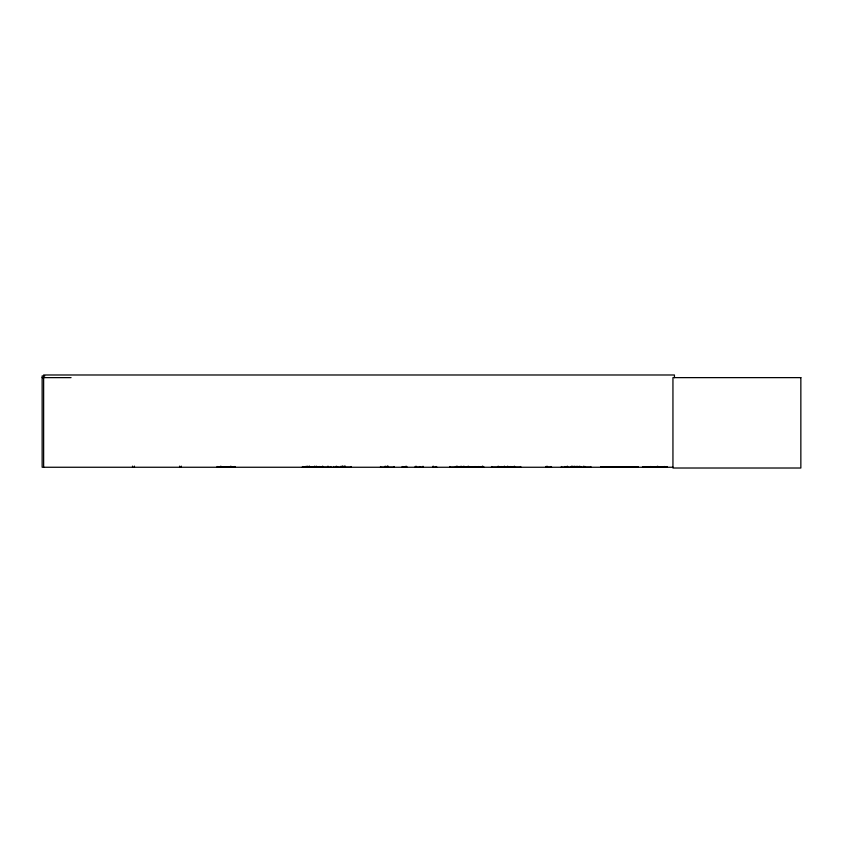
<?xml version="1.0" encoding="UTF-8"?>
<svg xmlns="http://www.w3.org/2000/svg" width="843" height="843" viewBox="0 0 843 843"><rect width="100%" height="100%" fill="white"/><g stroke="black" fill="none" stroke-linecap="round" stroke-linejoin="round"><path stroke-width="1.26" d="M337.516 467.222L337.516 466.506M650.743 467.222L650.743 466.506M664.305 467.222L664.305 466.506M601.27 466.653L601.365 467.254L638.098 467.18L601.27 466.653L601.365 467.254L601.375 466.653M642.503 467.222L667.066 466.843L642.577 466.843M666.992 467.222L666.992 466.527M601.291 466.927L638.003 466.896M572.861 467.138L572.903 466.506M578.509 467.138L578.551 466.506M585.337 467.138L585.39 466.506M449.582 467.254L483.534 466.569M456.79 467.159L456.895 466.316M462.175 467.138L462.227 466.506M491.406 467.159L521.006 467.18M560.985 467.254L590.954 467.159M401.7 467.254L406.821 466.569L406.916 467.254M406.263 467.159L406.157 466.316M216.619 467.254L235.439 467.201M220.761 467.159L220.74 466.316M302.152 467.159L330.762 467.159M419.688 467.138L419.803 466.506M449.814 467.159L449.856 466.569M469.33 467.159L469.372 466.569M502.66 467.159L502.713 466.569L502.776 467.254M570.974 467.159L571.038 466.569M221.235 467.159L221.33 466.569M306.409 467.159L306.504 466.569M422.944 467.159L415.378 467.159M386.336 467.159L386.431 466.569M44.784 375.936L42.15 375.936L42.15 467.254L673.114 467.254M42.15 377.632L71.065 377.632M218.548 466.664L235.418 466.664M303.786 466.664L320.667 466.664M464.978 466.664L481.859 466.664M218.516 466.906L235.45 466.906M303.754 466.906L320.698 466.906M464.946 466.906L481.89 466.885M642.503 467.011L667.066 467.011M545.916 467.254L545.916 466.506L546.011 467.064L551.564 467.159M436.937 467.159L433.133 467.159L433.091 466.316M316.009 467.159L315.925 466.569L315.83 467.254M234.523 467.159L234.438 466.569M230.929 467.159L230.94 466.316M230.445 467.159L230.36 466.569M415.852 467.159L415.947 466.316M341.784 467.159L341.71 466.569L341.636 467.254M333.491 467.159L351.078 467.222L351.078 466.506M580.827 467.159L580.753 466.569L580.69 467.254M510.826 467.138L510.753 466.506M345.24 467.138L345.135 466.506M467.897 467.138L467.854 466.506M463.007 467.254L462.733 466.569L462.702 467.254M584.115 467.159L584.073 466.316M583.893 467.138L583.851 466.506M578.256 467.138L578.203 466.506M571.417 467.138L571.333 466.316M319.486 467.064L319.613 466.506M664.389 467.159L664.389 466.506M650.838 467.159L650.838 466.506M674.432 377.632L674.432 374.987L43.636 374.987L43.636 467.254M657.298 466.316L657.371 467.254M590.68 466.506L590.68 467.254M583.641 466.316L583.641 467.254M579.952 466.316L579.952 467.254M579.52 466.316L579.52 467.254M578.34 466.506L578.34 467.254M577.234 466.316L577.234 467.254M576.802 466.316L576.802 467.254M575 466.316L575 467.254M574.663 466.316L574.663 467.254M573.114 466.316L573.114 467.254M572.682 466.316L572.682 467.254M571.796 466.316L571.796 467.254M571.101 466.506L571.101 467.254M567.539 466.316L567.539 467.254M567.213 466.316L567.213 467.254M566.075 466.506L566.075 467.254M564.789 466.506L564.789 467.254M561.522 466.506L561.522 467.254M550.922 466.506L550.922 467.254M547.107 466.316L547.107 467.254M546.938 466.316L546.938 467.254M520.542 466.506L520.542 467.254M514.525 466.316L514.525 467.254M514.156 466.316L514.156 467.254M511.954 466.506L511.954 467.254M510.047 466.506L510.047 467.254M507.844 466.316L507.844 467.254M507.475 466.316L507.475 467.254M504.578 466.316L504.578 467.254M504.198 466.316L504.198 467.254M501.459 466.506L501.459 467.254M499.794 466.506L499.794 467.254M498.371 466.316L498.371 467.254M497.992 466.316L497.992 467.254M491.817 466.506L491.817 467.254M483.619 466.506L483.619 467.254M482.607 466.316L482.607 467.254M482.428 466.316L482.428 467.254M478.624 466.506L478.624 467.254M475.031 466.506L475.031 467.254M469.414 466.506L469.414 467.254M468.455 466.316L468.455 467.254M468.023 466.316L468.023 467.254M464.082 466.316L464.082 467.254M463.65 466.316L463.65 467.254M461.269 466.316L461.269 467.254M460.847 466.316L460.847 467.254M457.654 466.316L457.654 467.254M457.075 466.506L457.075 467.254M456.474 466.316L456.474 467.254M455.515 466.506L455.515 467.254M449.888 466.506L449.888 467.254M436.274 466.506L436.274 467.254M433.207 466.316L433.207 467.254M432.954 466.506L432.954 467.254M423.123 466.506L423.123 467.254M422.986 466.316L422.87 467.254M416.105 466.316L416.105 467.254M415.199 466.506L415.199 467.254M405.999 466.316L405.999 467.254M402.406 466.506L402.406 467.254M394.092 466.506L394.081 467.254L380.53 467.222L380.53 466.506M388.075 466.316L388.075 467.254M387.854 466.126L387.854 467.254M387.063 466.316L387.085 467.254M386.61 466.506L386.526 467.254M385.219 466.126L385.219 467.254M345.303 466.126L345.303 467.254M344.545 466.316L344.524 467.254M344.397 466.316L344.397 467.254M344.07 466.316L344.049 467.254M342.816 466.126L342.816 467.254M342.669 466.126L342.669 467.254M341.141 466.126L341.141 467.254M336.441 466.316L336.441 467.254M336.157 466.316L336.157 467.254M333.343 466.506L333.343 467.254M330.909 466.506L330.909 467.254M328.233 466.506L328.233 467.254M328.096 466.316L328.096 467.254M327.811 466.316L327.811 467.254M322.827 466.316L322.827 467.254M322.616 466.506L322.616 467.254L322.521 466.316M319.413 466.506L319.413 467.254M317.937 466.506L317.937 467.254M316.346 466.316L316.346 467.254M316.209 466.316L316.209 467.254M314.829 466.316L314.829 467.254M314.523 466.316L314.523 467.254M309.613 466.316L309.613 467.254M309.149 466.126L309.118 467.254M307.284 466.126L307.284 467.254M306.599 466.506L306.599 467.254M306.083 466.316L306.22 467.254M302.816 466.506L302.816 467.254M234.343 466.506L234.343 467.254M230.803 466.316L230.803 467.254M230.265 466.506L230.265 467.254M221.414 466.506L221.414 467.254M220.887 466.316L220.887 467.254M217.336 466.506L217.336 467.254M181.277 466.126L181.277 467.254M179.601 466.126L179.601 467.254M134.416 466.126L134.416 467.254M132.551 466.126L132.551 467.254M637.993 466.653L638.088 467.254L637.993 466.653M800.85 377.632L672.946 377.632L672.946 468.013L800.85 468.013L800.85 377.632M657.835 467.254L657.835 466.316L657.772 467.254M459.203 467.254L459.203 466.506L459.119 467.254M387.559 467.254L387.559 466.316L387.538 467.254M308.886 467.254L308.886 466.506L308.844 467.254"/></g></svg>
